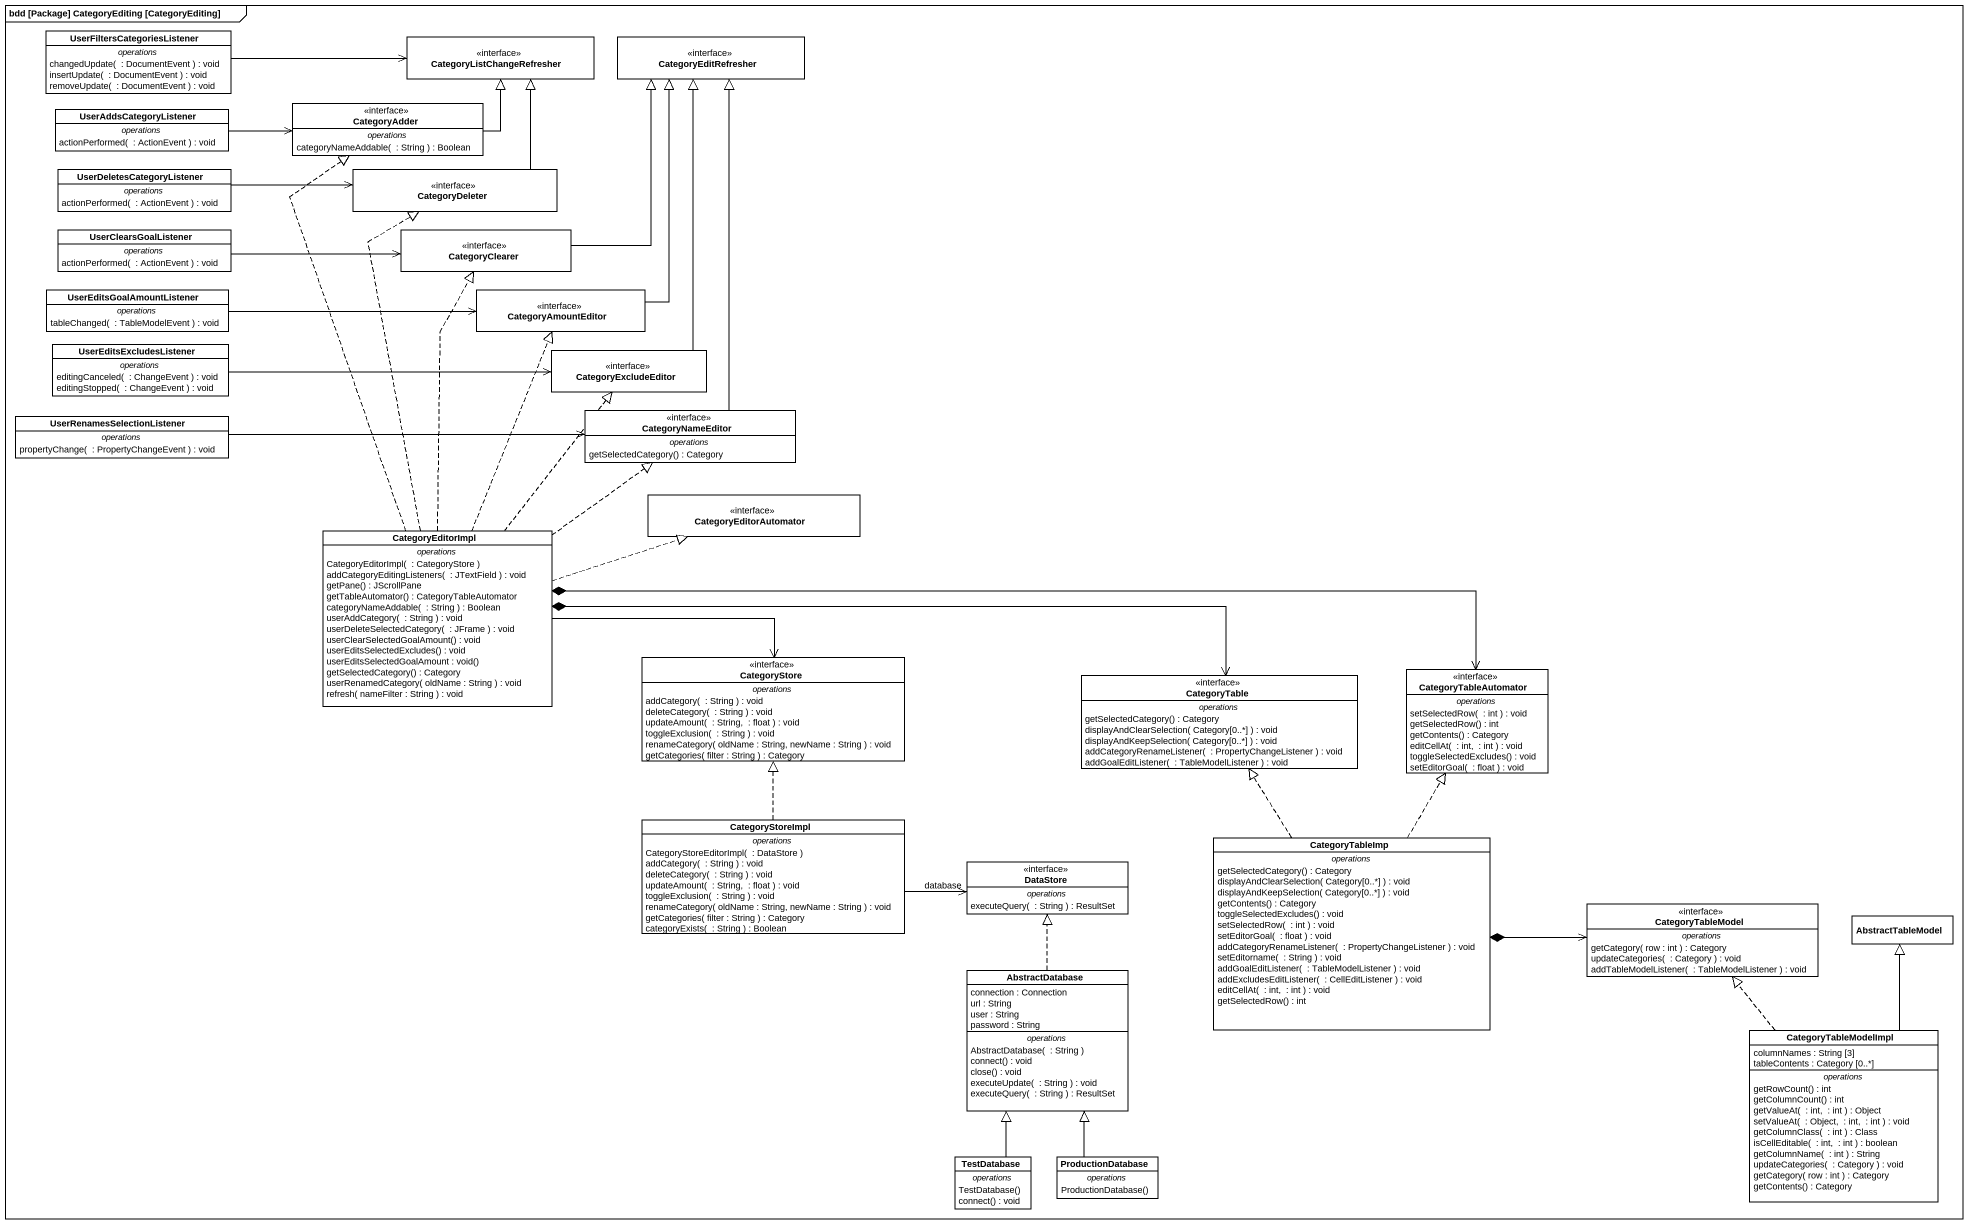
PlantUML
@startuml
mainframe bdd [Package] CategoryEditing [CategoryEditing]
hide circle
hide empty members
class "UserFiltersCategoriesListener" as UserFiltersCategoriesListene {
  -- operations --
  changedUpdate(  : DocumentEvent ) : void
  insertUpdate(  : DocumentEvent ) : void
  removeUpdate(  : DocumentEvent ) : void
}
interface CategoryListChangeRefresher
interface CategoryEditRefresher
class UserAddsCategoryListener {
  -- operations --
  actionPerformed(  : ActionEvent ) : void
}
interface CategoryAdder {
  -- operations --
  categoryNameAddable(  : String ) : Boolean
}
class UserDeletesCategoryListener {
  -- operations --
  actionPerformed(  : ActionEvent ) : void
}
interface CategoryDeleter
class UserClearsGoalListener {
  -- operations --
  actionPerformed(  : ActionEvent ) : void
}
interface CategoryClearer
class UserEditsGoalAmountListener {
  -- operations --
  tableChanged(  : TableModelEvent ) : void
}
interface CategoryAmountEditor
class UserEditsExcludesListener {
  -- operations --
  editingCanceled(  : ChangeEvent ) : void
  editingStopped(  : ChangeEvent ) : void
}
interface CategoryExcludeEditor
class UserRenamesSelectionListener {
  -- operations --
  propertyChange(  : PropertyChangeEvent ) : void
}
interface CategoryNameEditor {
  -- operations --
  getSelectedCategory() : Category
}
interface CategoryEditorAutomator
class CategoryEditorImpl {
  -- operations --
  CategoryEditorImpl(  : CategoryStore )
  addCategoryEditingListeners(  : JTextField ) : void
  getPane() : JScrollPane
  getTableAutomator() : CategoryTableAutomator
  categoryNameAddable(  : String ) : Boolean
  userAddCategory(  : String ) : void
  userDeleteSelectedCategory(  : JFrame ) : void
  userClearSelectedGoalAmount() : void
  userEditsSelectedExcludes() : void
  userEditsSelectedGoalAmount : void()
  getSelectedCategory() : Category
  userRenamedCategory( oldName : String ) : void
  refresh( nameFilter : String ) : void
}
interface CategoryStore {
  -- operations --
  addCategory(  : String ) : void
  deleteCategory(  : String ) : void
  updateAmount(  : String,  : float ) : void
  toggleExclusion(  : String ) : void
  renameCategory( oldName : String, newName : String ) : void
  getCategories( filter : String ) : Category
}
interface CategoryTable {
  -- operations --
  getSelectedCategory() : Category
  displayAndClearSelection( Category[0..*] ) : void
  displayAndKeepSelection( Category[0..*] ) : void
  addCategoryRenameListener(  : PropertyChangeListener ) : void
  addGoalEditListener(  : TableModelListener ) : void
}
interface CategoryTableAutomator {
  -- operations --
  setSelectedRow(  : int ) : void
  getSelectedRow() : int
  getContents() : Category
  editCellAt(  : int,  : int ) : void
  toggleSelectedExcludes() : void
  setEditorGoal(  : float ) : void
}
class CategoryStoreImpl {
  -- operations --
  CategoryStoreEditorImpl(  : DataStore )
  addCategory(  : String ) : void
  deleteCategory(  : String ) : void
  updateAmount(  : String,  : float ) : void
  toggleExclusion(  : String ) : void
  renameCategory( oldName : String, newName : String ) : void
  getCategories( filter : String ) : Category
  categoryExists(  : String ) : Boolean
}
class CategoryTableImp {
  -- operations --
  getSelectedCategory() : Category
  displayAndClearSelection( Category[0..*] ) : void
  displayAndKeepSelection( Category[0..*] ) : void
  getContents() : Category
  toggleSelectedExcludes() : void
  setSelectedRow(  : int ) : void
  setEditorGoal(  : float ) : void
  addCategoryRenameListener(  : PropertyChangeListener ) : void
  setEditorname(  : String ) : void
  addGoalEditListener(  : TableModelListener ) : void
  addExcludesEditListener(  : CellEditListener ) : void
  editCellAt(  : int,  : int ) : void
  getSelectedRow() : int
}
interface DataStore {
  -- operations --
  executeQuery(  : String ) : ResultSet
}
interface CategoryTableModel {
  -- operations --
  getCategory( row : int ) : Category
  updateCategories(  : Category ) : void
  addTableModelListener(  : TableModelListener ) : void
}
class AbstractTableModel
class AbstractDatabase {
  connection : Connection
  url : String
  user : String
  password : String
  -- operations --
  AbstractDatabase(  : String )
  connect() : void
  close() : void
  executeUpdate(  : String ) : void
  executeQuery(  : String ) : ResultSet
}
class CategoryTableModelImpl {
  columnNames : String [3]
  tableContents : Category [0..*]
  -- operations --
  getRowCount() : int
  getColumnCount() : int
  getValueAt(  : int,  : int ) : Object
  setValueAt(  : Object,  : int,  : int ) : void
  getColumnClass(  : int ) : Class
  isCellEditable(  : int,  : int ) : boolean
  getColumnName(  : int ) : String
  updateCategories(  : Category ) : void
  getCategory( row : int ) : Category
  getContents() : Category
}
class TestDatabase {
  -- operations --
  TestDatabase()
  connect() : void
}
class ProductionDatabase {
  -- operations --
  ProductionDatabase()
}
UserFiltersCategoriesListene -right-> CategoryListChangeRefresher
UserAddsCategoryListener -right-> CategoryAdder
CategoryAdder -up-|> CategoryListChangeRefresher
UserDeletesCategoryListener -right-> CategoryDeleter
CategoryDeleter -up-|> CategoryListChangeRefresher
UserClearsGoalListener -right-> CategoryClearer
CategoryClearer -up-|> CategoryEditRefresher
UserEditsGoalAmountListener -right-> CategoryAmountEditor
CategoryAmountEditor -up-|> CategoryEditRefresher
UserEditsExcludesListener -right-> CategoryExcludeEditor
CategoryExcludeEditor -up-|> CategoryEditRefresher
UserRenamesSelectionListener -right-> CategoryNameEditor
CategoryNameEditor -up-|> CategoryEditRefresher
CategoryEditorImpl .up.|> CategoryAdder
CategoryEditorImpl .up.|> CategoryDeleter
CategoryEditorImpl .up.|> CategoryClearer
CategoryEditorImpl .up.|> CategoryAmountEditor
CategoryEditorImpl .up.|> CategoryExcludeEditor
CategoryEditorImpl .up.|> CategoryNameEditor
CategoryEditorImpl .right.|> CategoryEditorAutomator
CategoryEditorImpl -right-> CategoryStore
CategoryEditorImpl *-right-> CategoryTable
CategoryEditorImpl *-right-> CategoryTableAutomator
CategoryStoreImpl .up.|> CategoryStore
CategoryTableImp .up.|> CategoryTable
CategoryTableImp .up.|> CategoryTableAutomator
CategoryTableImp *-right-> CategoryTableModel
DataStore "database" <-left- CategoryStoreImpl
AbstractDatabase .up.|> DataStore
CategoryTableModelImpl .up.|> CategoryTableModel
CategoryTableModelImpl -up-|> AbstractTableModel
TestDatabase -up-|> AbstractDatabase
ProductionDatabase -up-|> AbstractDatabase
@enduml
